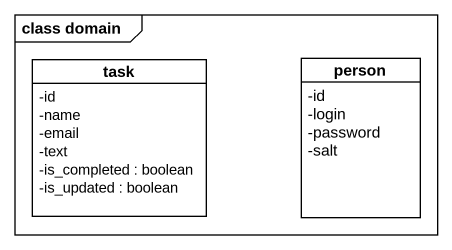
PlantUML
@startuml
mainframe class domain
hide circle
hide empty members
skinparam classAttributeIconSize 0
class task {
  -id
  -name
  -email
  -text
  -is_completed : boolean
  -is_updated : boolean
}
class "person" as person_ {
  -id
  -login
  -password
  -salt
}
@enduml
